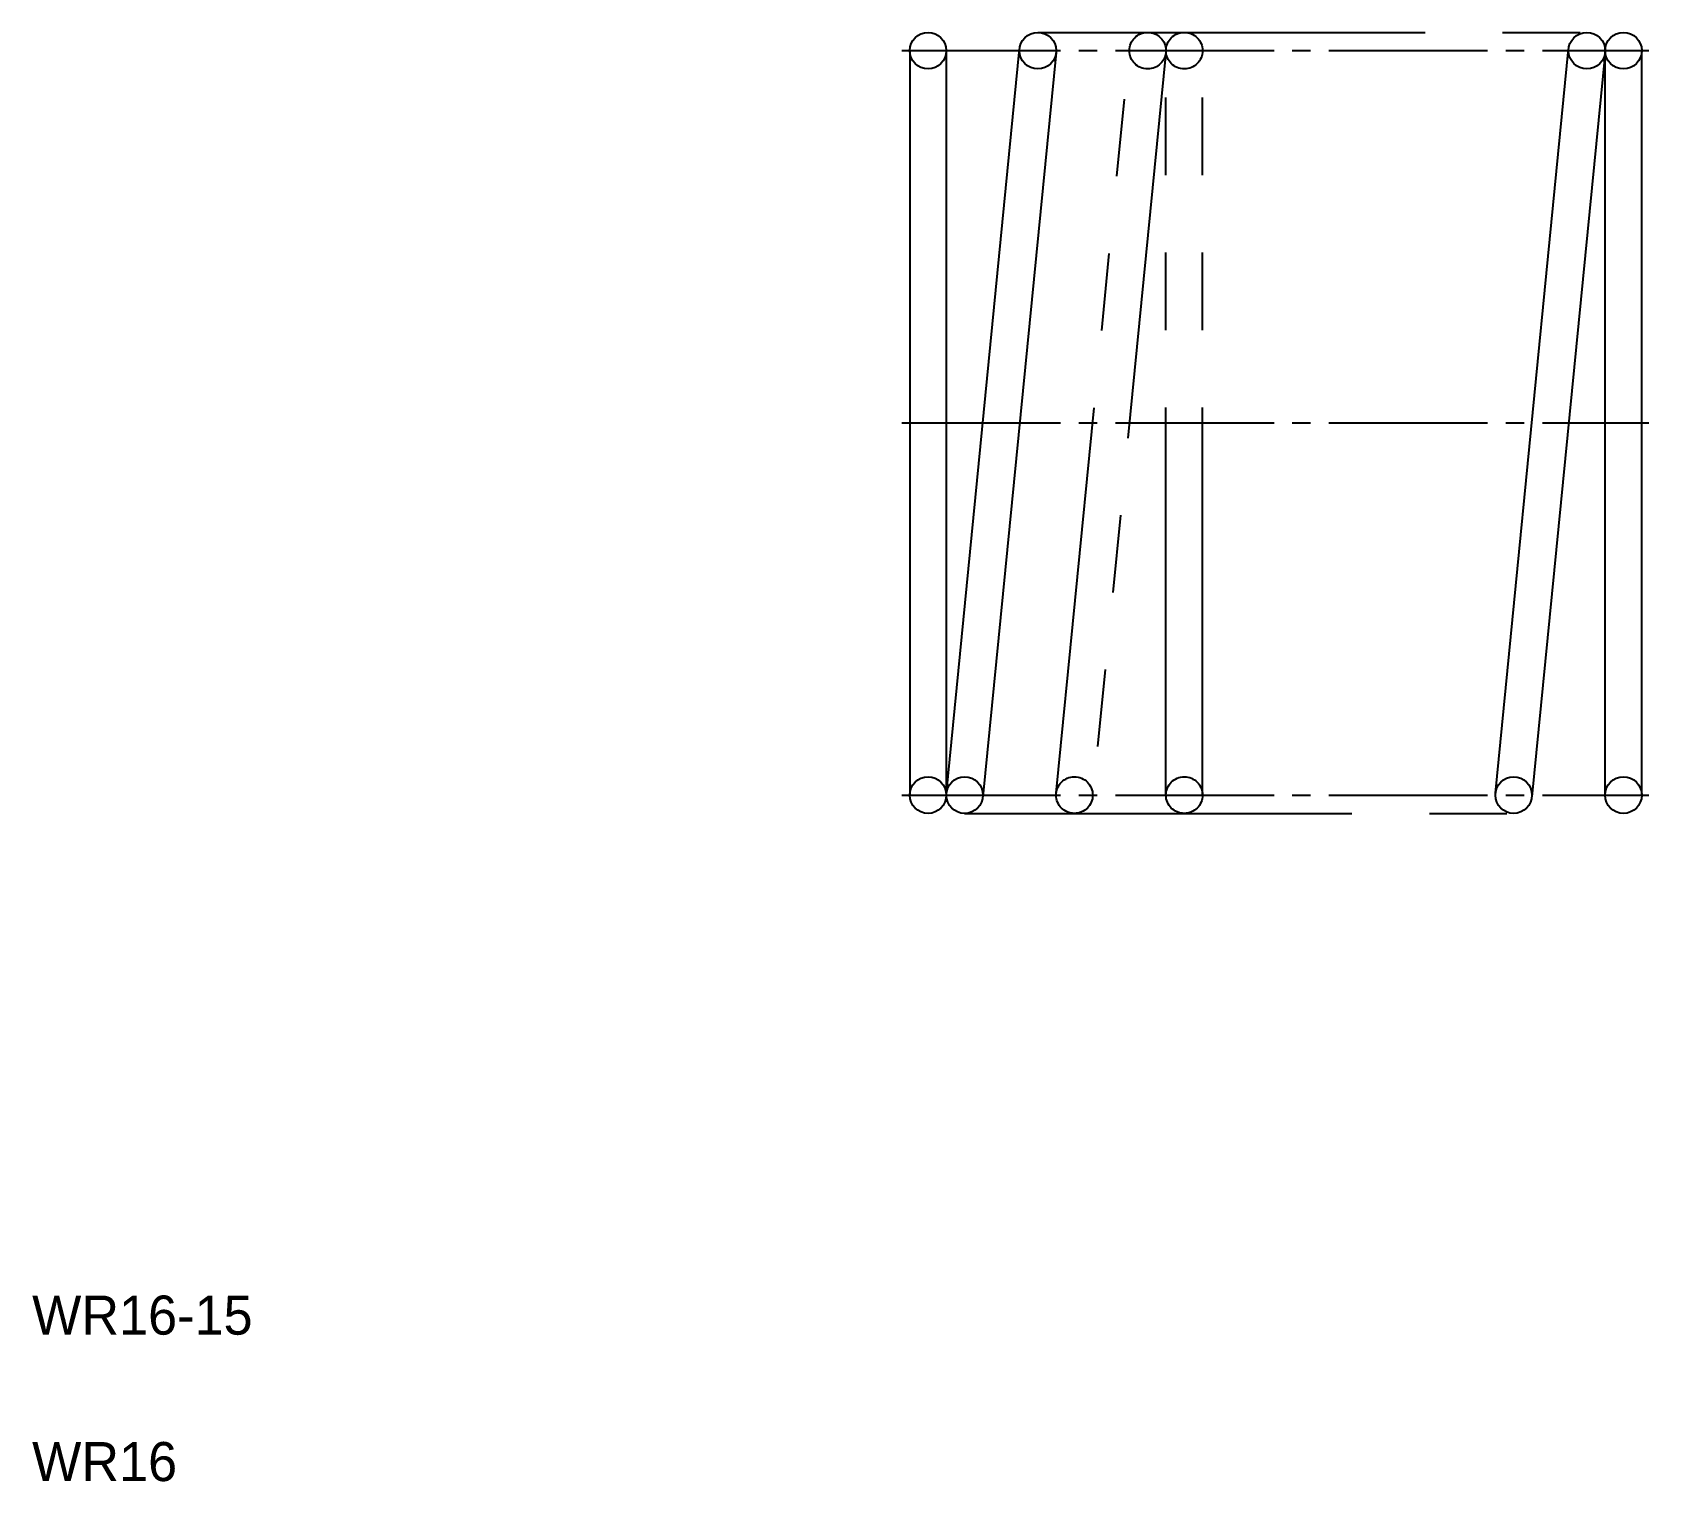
# Model space of a CAD drawing. Extents: x 2 to 35.1, y 2 to 31.7.
import ezdxf

# ---------------------------------------------------------------- set-up
doc = ezdxf.new("R2010")
doc.units = 0
doc.header["$LTSCALE"] = 0.25
doc.linetypes.add('CENTER', pattern=[17.5, 13, -1.5, 1.5, -1.5])
doc.linetypes.add('PHANTOM', pattern=[63.5, 31.75, -6.35, 6.35, -6.35, 6.35, -6.35])
doc.layers.get('0').update_dxf_attribs({"linetype": 'CONTINUOUS'})
doc.layers.add('CENTER', color=1, linetype='CENTER')

msp = doc.modelspace()

# ---------------------------------------------------------------- linework, layer by layer
at = {"color": 3, "linetype": 'PHANTOM'}
for p, q in [((22.609, 31.677), (33.859, 31.677)), ((22.986, 16.089), (24.486, 31.339)), ((25.232, 31.265), (23.732, 16.015)), ((25.234, 16.052), (25.234, 31.302)), ((25.984, 16.052), (25.984, 31.302)), ((21.109, 15.677), (32.359, 15.677))]:
    msp.add_line(p, q, dxfattribs=at)
for p, q in [((19.984, 31.302), (19.984, 16.052)), ((20.734, 31.302), (20.734, 16.052)), ((20.736, 16.089), (22.236, 31.339)), ((22.982, 31.265), (21.482, 16.015)), ((31.986, 16.089), (33.486, 31.339)), ((34.232, 31.265), (32.732, 16.015)), ((34.234, 16.052), (34.234, 31.302)), ((34.984, 16.052), (34.984, 31.302)), ((19.984, 27.49), (19.984, 27.49)), ((19.984, 23.677), (19.984, 23.677))]:
    msp.add_line(p, q)
for centre in [(20.359, 31.302), (22.609, 31.302), (33.859, 31.302), (34.609, 31.302), (20.359, 16.052), (21.109, 16.052), (32.359, 16.052), (34.609, 16.052)]:
    msp.add_circle(centre, 0.375)
for centre in [(24.859, 31.302), (25.609, 31.302), (23.359, 16.052), (25.609, 16.052)]:
    msp.add_circle(centre, 0.375, dxfattribs=at)
at = {"layer": 'CENTER', "color": 1, "linetype": 'CENTER'}
for p, q in [((19.824, 31.302), (35.126, 31.302)), ((19.824, 23.677), (35.126, 23.677)), ((19.824, 16.052), (35.126, 16.052))]:
    msp.add_line(p, q, dxfattribs=at)

# ---------------------------------------------------------------- texts
for s, p in [('WR16-15', (2, 5)), ('WR16', (2, 2))]:
    msp.add_text(s, height=0.8).set_placement(p)

doc.saveas('drawing.dxf')
